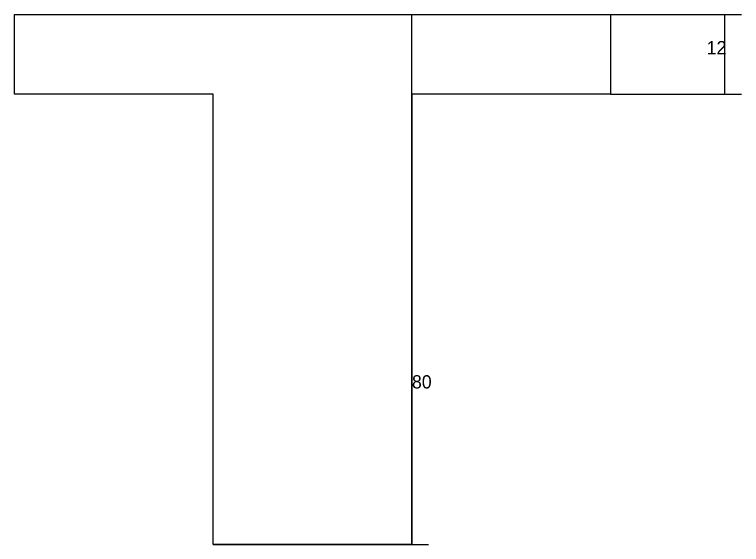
# Model space of a CAD drawing. Header units: metres. Extents: x 129212 to 131365, y 32610 to 33945.
# Drawn here: x 129212.1 to 129431.6, y 32618.1 to 32778.1 of the extents above; entities that cross this region are included whole.
import ezdxf

# ---------------------------------------------------------------- set-up
doc = ezdxf.new("R2010")
doc.units = ezdxf.units.M
doc.layers.add('CONCRETO', color=251, linetype='Continuous')
doc.layers.add('COTA', color=241, linetype='Continuous')

msp = doc.modelspace()

# ---------------------------------------------------------------- linework, layer by layer
at = {"layer": 'CONCRETO'}
msp.add_lwpolyline([(129332.1, 32754.1), (129332.1, 32744.1), (129332.1, 32618.1), (129272.1, 32618.1), (129272.1, 32754.1), (129212.1, 32754.1), (129212.1, 32778.1), (129332.1, 32778.1), (129392.1, 32778.1), (129392.1, 32754.1)], close=True, dxfattribs=at)
at = {"layer": 'COTA'}
for p, q in [((129272.1, 32778.1), (129337.1, 32778.1)), ((129332.1, 32618.1), (129332.1, 32778.1)), ((129392.1, 32778.1), (129431.6, 32778.1)), ((129426.6, 32754.1), (129426.6, 32778.1)), ((129392.1, 32754.1), (129431.6, 32754.1)), ((129272.1, 32618.1), (129337.1, 32618.1))]:
    msp.add_line(p, q, dxfattribs=at)

# ---------------------------------------------------------------- texts
for s, p in [('12', (129421.1, 32766.1)), ('80', (129332.1, 32665.2))]:
    msp.add_text(s, height=4, dxfattribs=at).set_placement(p)

doc.saveas('drawing.dxf')
